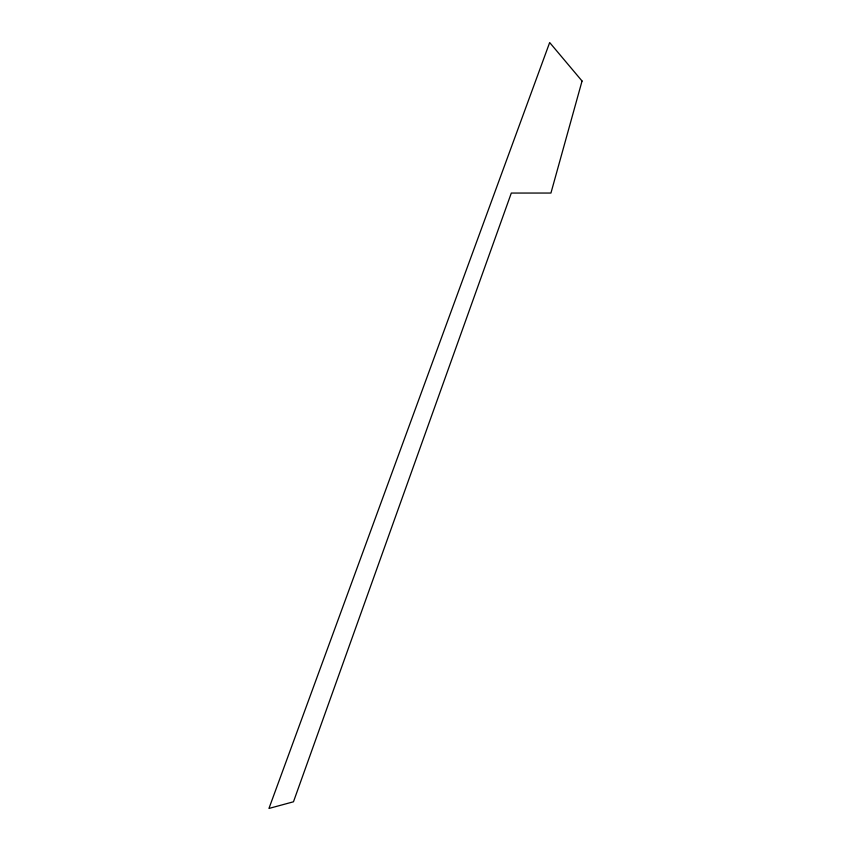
<?xml version="1.0" encoding="UTF-8"?>
<svg xmlns="http://www.w3.org/2000/svg" width="851" height="851" viewBox="0 0 851 851"><rect width="100%" height="100%" fill="white"/><g stroke="black" fill="none" stroke-linecap="round" stroke-linejoin="round"><path stroke-width="1.28" d="M582.052 81.015L550.937 193.049L511.313 193.06L293.467 801.791L268.948 808.45L549.672 42.55L582.052 81.015"/></g></svg>
